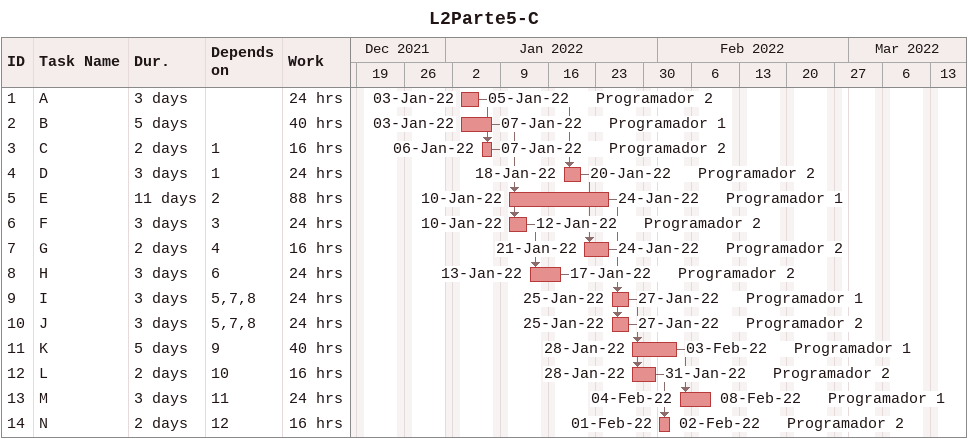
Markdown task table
L2Parte5-C

| ID | Task | Duration | Start | Finish | Predecessors | Resources | Work (h) |
|---|---|---|---|---|---|---|---|
| 1 | A | 3d | 2022-01-03 | 2022-01-05 |  | Programador 2 | 24 |
| 2 | B | 5d | 2022-01-03 | 2022-01-07 |  | Programador 1 | 40 |
| 3 | C | 2d | 2022-01-06 | 2022-01-07 | 1 | Programador 2 | 16 |
| 4 | D | 3d | 2022-01-18 | 2022-01-20 | 1 | Programador 2 | 24 |
| 5 | E | 11d | 2022-01-10 | 2022-01-24 | 2 | Programador 1 | 88 |
| 6 | F | 3d | 2022-01-10 | 2022-01-12 | 3 | Programador 2 | 24 |
| 7 | G | 2d | 2022-01-21 | 2022-01-24 | 4 | Programador 2 | 16 |
| 8 | H | 3d | 2022-01-13 | 2022-01-17 | 6 | Programador 2 | 24 |
| 9 | I | 3d | 2022-01-25 | 2022-01-27 | 5, 7, 8 | Programador 1 | 24 |
| 10 | J | 3d | 2022-01-25 | 2022-01-27 | 5, 7, 8 | Programador 2 | 24 |
| 11 | K | 5d | 2022-01-28 | 2022-02-03 | 9 | Programador 1 | 40 |
| 12 | L | 2d | 2022-01-28 | 2022-01-31 | 10 | Programador 2 | 16 |
| 13 | M | 3d | 2022-02-04 | 2022-02-08 | 11 | Programador 1 | 24 |
| 14 | N | 2d | 2022-02-01 | 2022-02-02 | 12 | Programador 2 | 16 |
